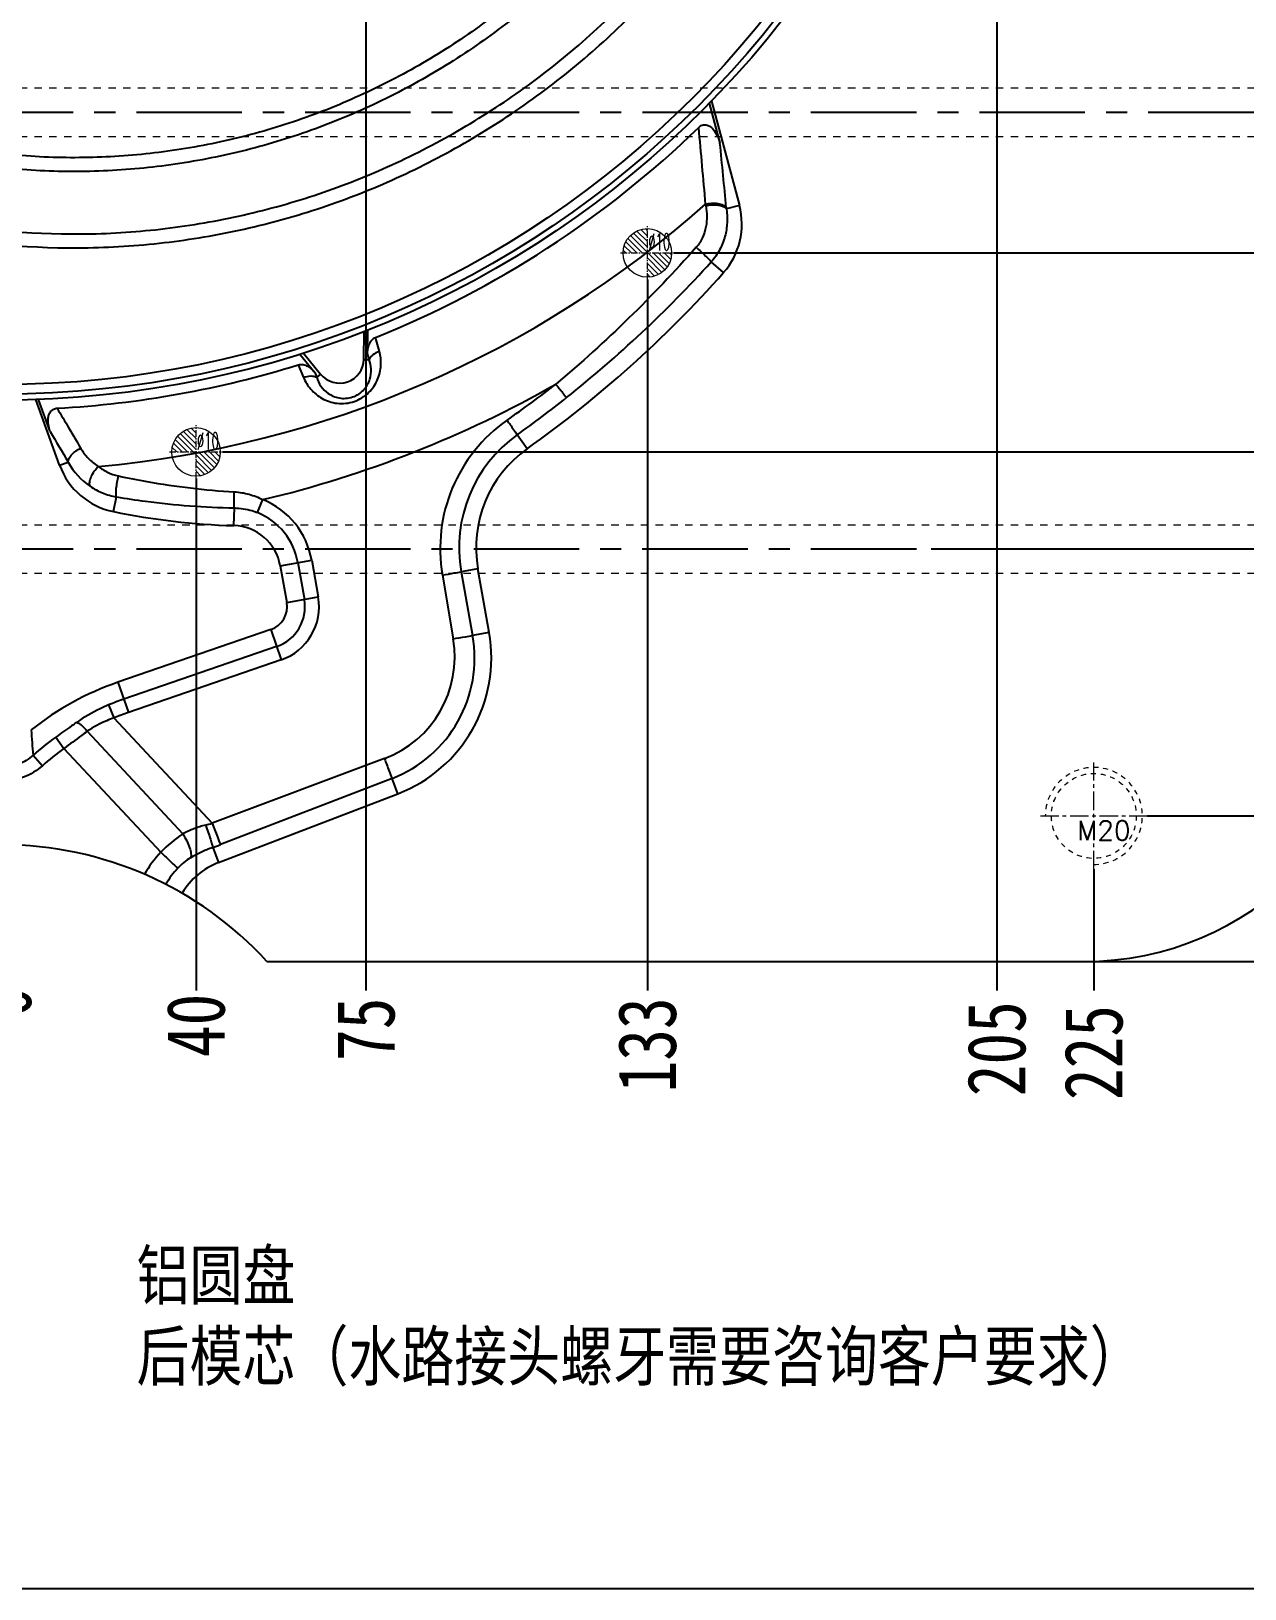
# Model space of a CAD drawing. Header units: millimetres. Extents: x 3400 to 4389, y -3437 to -1630.
# Drawn here: x 3812.2 to 4062.3, y -2475 to -2154.1 of the extents above; entities that cross this region are included whole.
import ezdxf

# ---------------------------------------------------------------- set-up
doc = ezdxf.new("R2010")
doc.units = ezdxf.units.MM
doc.header["$LTSCALE"] = 16.335
doc.header["$PDMODE"] = 3
doc.header["$PDSIZE"] = 0.3125
doc.linetypes.add('CENTER', pattern=[0.6, 0.375, -0.075, 0.075, -0.075])
doc.linetypes.add('HIDDEN', pattern=[0.2, 0.1, -0.1])
doc.layers.get('0').update_dxf_attribs({"linetype": 'CONTINUOUS'})
doc.layers.get('Defpoints').update_dxf_attribs({"linetype": 'CONTINUOUS'})
for name, color, linetype, lineweight in [('cool', 153, 'HIDDEN', 9), ('epin', 13, 'CONTINUOUS', 9), ('screw', 33, 'CONTINUOUS', 13)]:
    doc.layers.add(name, color=color, linetype=linetype, lineweight=lineweight)
doc.styles.get("Standard").update_dxf_attribs({"font": 'txt', "width": 0.8})
doc.styles.add('TXT', font='txt.shx', dxfattribs={"bigfont": 'gbcbig.shx'})
doc.styles.add('TXT05', font='txt.shx', dxfattribs={"width": 0.5, "bigfont": 'gbcbig.shx'})
doc.dimstyles.new('副本 STANDARD', dxfattribs={"dimtxt": 6, "dimasz": 4, "dimexe": 0, "dimexo": 0, "dimgap": 0, "dimtad": 0, "dimdsep": 46, "dimlunit": 6, "dimtxsty": 'Standard', "dimcen": 0, "dimclrd": 4, "dimclre": 4, "dimclrt": 6, "dimazin": 2, "dimtfac": 2, "dimtofl": 0, "dimtmove": 1, "dimatfit": 3, "dimfxl": 0, "dimtolj": 1, "dimtzin": 0, "dimarcsym": 0})

# ---------------------------------------------------------------- blocks, each defined once
blk = doc.blocks.new('screw_m20_g')
at = {"layer": 'screw', "color": 1, "linetype": 'CENTER', "ltscale": 0.621977}
for p, q in [((0, -11), (0, 11)), ((-11, 0), (11, 0))]:
    blk.add_line(p, q, dxfattribs=at)
at = {"layer": 'screw', "color": 33, "linetype": 'HIDDEN', "ltscale": 0.621977}
blk.add_circle((0, 0), 8.75, dxfattribs=at)
at = {"layer": 'screw', "color": 92, "linetype": 'HIDDEN', "ltscale": 0.621977}
blk.add_arc((0, 0), 10, 270, 180, dxfattribs=at)
at = {"layer": 'screw', "color": 6, "style": 'TXT'}
blk.add_text('M20', height=4, dxfattribs=at).set_placement((-3.4, -5))
blk = doc.blocks.new('epin_ejp_10')
at = {"layer": 'epin'}
h = blk.add_hatch(dxfattribs=at)
h.set_pattern_fill('_ANSI31', color=123, scale=0.25, angle=90, style=0)
h.set_pattern_definition([(135, (-1645.23396, 6741.0989), (-0.56126601, -0.56126601), [])])
h.paths.add_polyline_path([(0, 5, 0.414214), (-5, 0), (0, 0)])
h.paths.add_polyline_path([(5, 0), (0, 0), (0, -5, 0.414214)])
at = {"layer": 'epin', "color": 1, "linetype": 'CENTER', "ltscale": 0.219913}
for p, q in [((0, -5.5), (0, 5.5)), ((-5.5, 0), (5.5, 0))]:
    blk.add_line(p, q, dxfattribs=at)
at = {"layer": 'epin'}
blk.add_circle((0, 0), 5, dxfattribs=at)
at = {"layer": 'epin', "color": 6, "style": 'TXT05', "width": 0.5}
blk.add_text('%%c10', height=3.5, dxfattribs=at).set_placement((0.2, 0.5))
blk = doc.blocks.new('1')
at = {"color": 1, "linetype": 'CENTER', "ltscale": 3.545271}
blk.add_line((3521.17, -188.35), (4091.17, -188.35), dxfattribs=at)
at = {"layer": 'cool', "ltscale": 0.932966}
for p, q in [((3535.5, -183.35), (4076.84, -183.35)), ((3535.5, -193.35), (4076.84, -193.35))]:
    blk.add_line(p, q, dxfattribs=at)
blk = doc.blocks.new('*D398')
at = {"color": 4, "lineweight": -2}
blk.add_line((4051.66, -2170.76), (4095.76, -2170.76), dxfattribs=at)
at = {"layer": 'Defpoints', "color": 0}
for p in [(3806.17, -2045.76), (4051.66, -2170.76), (4095.76, -2170.76)]:
    blk.add_point(p, dxfattribs=at)
at = {"color": 6, "insert": (4106.96, -2170.76), "char_height": 12, "attachment_point": 5}
blk.add_mtext('\\A1;125', dxfattribs=at)
blk = doc.blocks.new('*D399')
at = {"color": 4, "lineweight": -2}
blk.add_line((3944.67, -2199.76), (4095.76, -2199.76), dxfattribs=at)
at = {"layer": 'Defpoints', "color": 0}
for p in [(3806.17, -2045.76), (3944.67, -2199.76), (4095.76, -2199.76)]:
    blk.add_point(p, dxfattribs=at)
at = {"color": 6, "insert": (4106.96, -2199.76), "char_height": 12, "attachment_point": 5}
blk.add_mtext('\\A1;154', dxfattribs=at)
blk = doc.blocks.new('*D400')
at = {"color": 4, "lineweight": -2}
blk.add_line((3851.67, -2240.76), (4095.76, -2240.76), dxfattribs=at)
at = {"layer": 'Defpoints', "color": 0}
for p in [(3806.17, -2045.76), (3851.67, -2240.76), (4095.76, -2240.76)]:
    blk.add_point(p, dxfattribs=at)
at = {"color": 6, "insert": (4106.96, -2240.76), "char_height": 12, "attachment_point": 5}
blk.add_mtext('\\A1;195', dxfattribs=at)
blk = doc.blocks.new('*D401')
at = {"color": 4, "lineweight": -2}
blk.add_line((3997.64, -2260.76), (4095.76, -2260.76), dxfattribs=at)
at = {"layer": 'Defpoints', "color": 0}
for p in [(3806.17, -2045.76), (3997.64, -2260.76), (4095.76, -2260.76)]:
    blk.add_point(p, dxfattribs=at)
at = {"color": 6, "insert": (4106.96, -2260.76), "char_height": 12, "attachment_point": 5}
blk.add_mtext('\\A1;215', dxfattribs=at)
blk = doc.blocks.new('*D402')
at = {"color": 4, "lineweight": -2}
blk.add_line((4042.17, -2315.76), (4095.76, -2315.76), dxfattribs=at)
at = {"layer": 'Defpoints', "color": 0}
for p in [(3806.17, -2045.76), (4042.17, -2315.76), (4095.76, -2315.76)]:
    blk.add_point(p, dxfattribs=at)
at = {"color": 6, "insert": (4107.76, -2315.76), "char_height": 12, "attachment_point": 5}
blk.add_mtext('\\A1;270', dxfattribs=at)
blk = doc.blocks.new('*D403')
at = {"color": 4, "lineweight": -2}
for p, q in [((3806.17, -2327.72), (3806.17, -2347.72)), ((3806.17, -2347.72), (3806.29, -2331.72)), ((3806.29, -2331.72), (3806.29, -2351.72))]:
    blk.add_line(p, q, dxfattribs=at)
at = {"layer": 'Defpoints', "color": 0}
for p in [(3806.17, -2045.76), (3806.17, -2327.72), (3806.29, -2351.72)]:
    blk.add_point(p, dxfattribs=at)
at = {"color": 6, "insert": (3806.29, -2354.12), "char_height": 12, "attachment_point": 5, "rotation": 90}
blk.add_mtext('\\A1;0', dxfattribs=at)
blk = doc.blocks.new('*D404')
at = {"color": 4, "lineweight": -2}
blk.add_line((3846.17, -2246.26), (3846.17, -2351.72), dxfattribs=at)
at = {"layer": 'Defpoints', "color": 0}
for p in [(3806.17, -2045.76), (3846.17, -2246.26), (3846.17, -2351.72)]:
    blk.add_point(p, dxfattribs=at)
at = {"color": 6, "insert": (3846.17, -2358.92), "char_height": 12, "attachment_point": 5, "rotation": 90}
blk.add_mtext('\\A1;40', dxfattribs=at)
blk = doc.blocks.new('*D405')
at = {"color": 4, "lineweight": -2}
blk.add_line((3939.17, -2205.26), (3939.17, -2351.72), dxfattribs=at)
at = {"layer": 'Defpoints', "color": 0}
for p in [(3806.17, -2045.76), (3939.17, -2205.26), (3939.17, -2351.72)]:
    blk.add_point(p, dxfattribs=at)
at = {"color": 6, "insert": (3939.17, -2362.92), "char_height": 12, "attachment_point": 5, "rotation": 90}
blk.add_mtext('\\A1;133', dxfattribs=at)
blk = doc.blocks.new('*D406')
at = {"color": 4, "lineweight": -2}
blk.add_line((4031.17, -2326.76), (4031.17, -2351.72), dxfattribs=at)
at = {"layer": 'Defpoints', "color": 0}
for p in [(3806.17, -2045.76), (4031.17, -2326.76), (4031.17, -2351.72)]:
    blk.add_point(p, dxfattribs=at)
at = {"color": 6, "insert": (4031.17, -2364.52), "char_height": 12, "attachment_point": 5, "rotation": 90}
blk.add_mtext('\\A1;225', dxfattribs=at)
blk = doc.blocks.new('*D407')
at = {"color": 4, "lineweight": -2}
blk.add_line((4011.17, -2107.76), (4011.17, -2351.72), dxfattribs=at)
at = {"layer": 'Defpoints', "color": 0}
for p in [(3806.17, -2045.76), (4011.17, -2107.76), (4011.17, -2351.72)]:
    blk.add_point(p, dxfattribs=at)
at = {"color": 6, "insert": (4011.17, -2363.72), "char_height": 12, "attachment_point": 5, "rotation": 90}
blk.add_mtext('\\A1;205', dxfattribs=at)
blk = doc.blocks.new('*D408')
at = {"color": 4, "lineweight": -2}
blk.add_line((3881.17, -2056.76), (3881.17, -2351.72), dxfattribs=at)
at = {"layer": 'Defpoints', "color": 0}
for p in [(3806.17, -2045.76), (3881.17, -2056.76), (3881.17, -2351.72)]:
    blk.add_point(p, dxfattribs=at)
at = {"color": 6, "insert": (3881.17, -2359.72), "char_height": 12, "attachment_point": 5, "rotation": 90}
blk.add_mtext('\\A1;75', dxfattribs=at)
blk = doc.blocks.new('*D449')
at = {"color": 4, "lineweight": -2}
for p, q in [((4020.79, -1745.76), (4148.88, -1745.76)), ((4148.88, -1755.76), (4148.88, -1961.61)), ((4148.88, -2335.76), (4148.88, -1984.01)), ((4020.79, -2345.76), (4148.88, -2345.76))]:
    blk.add_line(p, q, dxfattribs=at)
at = {"color": 4}
for points in [[(4147.22, -1755.76), (4150.55, -1755.76), (4148.88, -1745.76)], [(4147.22, -2335.76), (4150.55, -2335.76), (4148.88, -2345.76)]]:
    blk.add_solid(points, dxfattribs=at)
at = {"layer": 'Defpoints', "color": 0}
for p in [(4020.79, -1745.76), (4020.79, -2345.76), (4148.88, -2345.76)]:
    blk.add_point(p, dxfattribs=at)
at = {"color": 6, "insert": (4148.88, -1972.81), "char_height": 12, "attachment_point": 5, "rotation": 90}
blk.add_mtext('\\A1;600', dxfattribs=at)

msp = doc.modelspace()

# ---------------------------------------------------------------- linework, layer by layer
at = {"color": 7, "linetype": 'Continuous'}
for p, q in [((3951.932, -2168.938), (3954.133, -2177.155)), ((3952.367, -2168.494), (3958.128, -2189.993)), ((3958.128, -2189.993), (3955.47, -2190.705)), ((3954.865, -2203.823), (3952.348, -2201.592)), ((3880.738, -2221.692), (3880.839, -2215.946)), ((3881.487, -2220.51), (3881.573, -2215.657)), ((3883.95, -2220.051), (3883.159, -2217.176)), ((3867.583, -2220.631), (3870.647, -2224.418)), ((3868.328, -2220.395), (3871.852, -2224.749)), ((3881.816, -2221.711), (3881.487, -2220.51)), ((3867.245, -2222.832), (3868.316, -2225.41)), ((3880.738, -2221.692), (3881.816, -2221.711)), ((3870.647, -2224.418), (3871.055, -2225.395)), ((3871.852, -2224.749), (3871.055, -2225.395)), ((3818.062, -2243.504), (3813.132, -2229.96)), ((3816.111, -2236.576), (3813.695, -2229.94)), ((3914.415, -2240.105), (3912.372, -2237.222)), ((3818.062, -2243.504), (3819.842, -2242.856)), ((3829.142, -2253.067), (3829.764, -2250.038)), ((3853.961, -2255.949), (3854.066, -2252.306)), ((3858.867, -2253.276), (3859.966, -2250.595)), ((3863.522, -2264.208), (3870.011, -2263.064)), ((3863.522, -2264.208), (3864.858, -2271.786)), ((3867.157, -2263.567), (3868.494, -2271.145)), ((3870.011, -2263.064), (3871.347, -2270.642)), ((3904.251, -2264.843), (3900.828, -2265.447)), ((3900.828, -2265.447), (3903.166, -2278.57)), ((3906.566, -2277.971), (3904.251, -2264.843)), ((3896.942, -2266.132), (3899.166, -2279.275)), ((3864.858, -2271.786), (3871.347, -2270.642)), ((3861.562, -2277.382), (3830.087, -2288.22)), ((3861.562, -2277.382), (3863.707, -2283.612)), ((3906.566, -2277.971), (3903.166, -2278.57)), ((3862.764, -2280.872), (3831.288, -2291.71)), ((3863.707, -2283.612), (3832.232, -2294.45)), ((3830.087, -2288.22), (3832.232, -2294.45)), ((3828.148, -2292.897), (3829.253, -2295.576)), ((3829.253, -2295.576), (3849.518, -2317.283)), ((3817.27, -2299.519), (3818.951, -2301.88)), ((3823.73, -2298.33), (3843.454, -2319.458)), ((3812.586, -2303.249), (3814.51, -2305.416)), ((3818.951, -2301.88), (3838.905, -2323.254)), ((3884.993, -2303.947), (3849.518, -2317.283)), ((3886.558, -2308.023), (3851.201, -2321.668)), ((3887.773, -2311.187), (3886.558, -2308.023)), ((3850.796, -2325.381), (3887.773, -2311.187)), ((3849.602, -2322.269), (3850.796, -2325.381)), ((3860.792, -2345.761), (4029.172, -2345.761))]:
    msp.add_line(p, q, dxfattribs=at)
at = {"color": 1, "linetype": 'CENTER', "ltscale": 3.545271}
msp.add_line((3521.172, -2170.761), (4091.172, -2170.761), dxfattribs=at)
msp.add_lwpolyline([(3442.701, -1630.016), (4379.962, -1630.016), (4379.962, -2475.003), (3442.701, -2475.003)], close=True)
at = {"color": 7, "linetype": 'Continuous'}
for radius in [204.318, 203.079, 201.12]:
    msp.add_circle((3806.172, -2025.761), radius, dxfattribs=at)
for centre, radius, start, end in [((3806.172, -2025.765), 206.314, 291.91039, 314.10336), ((1548.61, -2396.354), 2411.428, 4.914965, 5.292692), ((509.582, -2523.608), 3461.93, 5.522899, 5.743498), ((3806.172, -2025.765), 218.898, 275.20204, 311.48383), ((4023.462, -2177.64), 73.298, 189.50987, 189.76092), ((3943.639, -2193.875), 15, 318.45467, 15), ((4008.795, -2185.249), 53.604, 185.53487, 185.84179), ((3776.979, -2046.192), 237.679, 305.32705, 318.45467), ((3765.493, -2032.332), 252.118, 308.52265, 317.82848), ((3806.172, -2025.765), 206.314, 273.16338, 287.21857), ((3875.739, -2221.603), 5, 218.98692, 358.98692), ((3806.172, -2025.765), 231.176, 283.45588, 299.58626), ((3777.36, -2043.991), 232.064, 304.9362, 308.02463), ((3776.851, -2046.716), 233.79, 305.42699, 308.5405), ((7584.321, -18.211), 4369.019, 210.440783, 210.566568), ((3928.793, -2260.696), 32.31, 125.01563, 189.68573), ((3928.891, -2260.452), 28.505, 125.41799, 190.09261), ((3832.223, -2236.178), 14.067, 208.34305, 235.91442), ((3928.871, -2260.502), 25, 125.32705, 190), ((3832.157, -2238.374), 15, 200, 258.40224), ((3853.674, -2265.945), 16.589, 10, 67.71144), ((3858.1, -2111.965), 144.043, 258.40224, 268.35349), ((3853.674, -2265.945), 10, 10, 88.35349), ((3853.674, -2265.945), 13.691, 10, 67.71144), ((3859.934, -2272.654), 5, 289, 10), ((3859.934, -2272.654), 8.691, 289, 10), ((3859.934, -2272.654), 11.589, 289, 10), ((3876.997, -2283.222), 26.58, 291.08201, 10.08035), ((3877.022, -2283.18), 30, 291, 10), ((3877.118, -2283.018), 22.362, 290.62082, 9.63368), ((4029.172, -2283.761), 62, 270, 0), ((3849.621, -2344.951), 60, 109, 128.5893), ((3849.621, -2344.951), 56.309, 109, 112.41656), ((3849.621, -2344.951), 53.411, 109, 112.41656), ((4562.29, -2244.482), 752.004, 184.085039, 184.482086), ((3849.621, -2344.951), 55.773, 125.45338, 131.60798), ((3849.621, -2344.951), 52.875, 125.45338, 131.60798), ((3859.995, -2343.901), 29.513, 124.08595, 135.60839), ((3830.486, -2248.258), 71.601, 284.28999, 285.41468), ((3806.172, -2395.761), 74.05, 42.47119, 137.52881), ((3855.891, -2339.344), 23.396, 136.55193, 150.39881), ((3815.251, -2228.454), 99.906, 290.11028, 291.09012), ((3856.31, -2339.443), 18.979, 137.10387, 149.65202), ((3850.883, -2334.386), 11.561, 120.05593, 137.1617), ((3856.172, -2339.385), 15, 111, 149.13295)]:
    msp.add_arc(centre, radius, start, end, dxfattribs=at)
for points, knots in [([(3964.713, -2053.665), (3963.28, -2063.336), (3959.723, -2077.658), (3952.321, -2095.741), (3943.165, -2113.039), (3928.547, -2132.926), (3910.225, -2149.542), (3893.809, -2160.394), (3880.781, -2167.233), (3867.172, -2172.702), (3853.059, -2176.733), (3838.61, -2179.308), (3823.98, -2180.366), (3809.319, -2179.906), (3799.613, -2178.57), (3794.791, -2177.645)], [0, 0, 0, 0, 0.1249239, 0.1870202, 0.2493732, 0.3746233, 0.5002238, 0.5631122, 0.6257064, 0.6878964, 0.7501881, 0.8129012, 0.8750948, 0.9372664, 1, 1, 1, 1]), ([(3790.639, -2195.766), (3801.577, -2197.912), (3818.4, -2199.387), (3840.671, -2197.813), (3857.125, -2194.898), (3873.139, -2190.34), (3888.586, -2184.135), (3903.371, -2176.356), (3917.345, -2167.109), (3930.294, -2156.478), (3942.089, -2144.594), (3952.644, -2131.583), (3961.82, -2117.605), (3969.551, -2102.847), (3975.76, -2087.42), (3980.445, -2071.425), (3982.528, -2060.477), (3983.298, -2054.957)], [0, 0, 0, 0, 0.1252708, 0.1879603, 0.2506172, 0.3127128, 0.3747752, 0.4373683, 0.5001665, 0.5627799, 0.6253378, 0.6880356, 0.750765, 0.8129624, 0.8749813, 0.9373591, 1, 1, 1, 1]), ([(3792.071, -2193.135), (3802.75, -2195.166), (3819.162, -2196.522), (3840.876, -2194.9), (3856.915, -2192.007), (3872.526, -2187.522), (3887.585, -2181.442), (3902.005, -2173.837), (3915.639, -2164.809), (3928.28, -2154.439), (3939.804, -2142.853), (3950.129, -2130.17), (3959.121, -2116.545), (3966.714, -2102.16), (3972.833, -2087.121), (3977.474, -2071.526), (3979.561, -2060.848), (3980.343, -2055.462)], [0, 0, 0, 0, 0.1251881, 0.1878507, 0.2504703, 0.3125369, 0.3745934, 0.4371851, 0.4999823, 0.5626007, 0.6251689, 0.6878818, 0.7506393, 0.8128777, 0.8749229, 0.9373231, 1, 1, 1, 1]), ([(3967.498, -2054.348), (3966.024, -2064.173), (3962.388, -2078.721), (3954.845, -2097.092), (3945.524, -2114.665), (3933.623, -2130.838), (3919.492, -2144.99), (3907.86, -2154.527), (3895.328, -2162.816), (3882.082, -2169.78), (3868.243, -2175.356), (3853.891, -2179.474), (3839.192, -2182.115), (3824.306, -2183.219), (3809.384, -2182.78), (3799.504, -2181.443), (3794.594, -2180.513)], [0, 0, 0, 0, 0.1248051, 0.1868537, 0.2491722, 0.3743581, 0.4371407, 0.5000815, 0.5629634, 0.6255596, 0.6877575, 0.7500585, 0.8127958, 0.8750263, 0.9372274, 1, 1, 1, 1]), ([(3949.757, -2173.916), (3949.955, -2173.724), (3950.42, -2173.393), (3951.284, -2173.302), (3952.065, -2173.644), (3952.892, -2174.386), (3953.622, -2175.58), (3953.99, -2176.622), (3954.133, -2177.155)], [0, 0, 0, 0, 0.125107, 0.250069, 0.3751966, 0.5003272, 0.7499634, 1, 1, 1, 1]), ([(3951.225, -2190.067), (3951.47, -2191.489), (3951.527, -2193.77), (3950.63, -2196.673), (3949.766, -2198.015), (3949.24, -2198.608)], [0, 0, 0, 0, 0.4790129, 0.7369263, 1, 1, 1, 1]), ([(3951.172, -2189.75), (3951.58, -2189.63), (3952.422, -2189.485), (3953.647, -2189.526), (3954.698, -2189.804), (3955.268, -2190.189), (3955.441, -2190.419)], [0, 0, 0, 0, 0.2828494, 0.5629318, 0.8082952, 1, 1, 1, 1]), ([(3951.225, -2190.067), (3951.633, -2189.949), (3952.471, -2189.807), (3953.688, -2189.844), (3954.73, -2190.109), (3955.297, -2190.48), (3955.47, -2190.705)], [0, 0, 0, 0, 0.2843836, 0.5651553, 0.8100787, 1, 1, 1, 1]), ([(3955.47, -2190.705), (3955.602, -2191.632), (3955.702, -2193.551), (3955.259, -2196.436), (3954.166, -2199.209), (3953.014, -2200.852), (3952.348, -2201.592)], [0, 0, 0, 0, 0.2406917, 0.4902647, 0.7442349, 1, 1, 1, 1]), ([(3949.24, -2198.608), (3944.773, -2203.647), (3935.483, -2213.424), (3925.482, -2222.476), (3920.311, -2226.799)], [0, 0, 0, 0, 0.4998017, 1, 1, 1, 1]), ([(3949.24, -2198.608), (3949.573, -2198.908), (3950.223, -2199.505), (3951.12, -2200.349), (3951.825, -2201.042), (3952.217, -2201.435), (3952.348, -2201.592)], [0, 0, 0, 0, 0.3116767, 0.6144494, 0.8574614, 1, 1, 1, 1]), ([(3881.487, -2220.51), (3881.493, -2220.183), (3881.552, -2219.528), (3881.819, -2218.576), (3882.314, -2217.713), (3882.856, -2217.298), (3883.159, -2217.176)], [0, 0, 0, 0, 0.2501978, 0.5004059, 0.7504297, 1, 1, 1, 1]), ([(3868.316, -2225.41), (3868.683, -2226.292), (3869.73, -2227.992), (3872.129, -2229.954), (3875.303, -2230.994), (3878.826, -2230.628), (3881.849, -2228.768), (3883.732, -2225.991), (3884.423, -2222.959), (3884.203, -2220.972), (3883.95, -2220.051)], [0, 0, 0, 0, 0.1133006, 0.2320545, 0.3605263, 0.4992287, 0.6384053, 0.7675881, 0.8866858, 1, 1, 1, 1]), ([(3883.95, -2220.051), (3883.47, -2220.204), (3882.631, -2220.613), (3881.977, -2221.326), (3881.816, -2221.711)], [0, 0, 0, 0, 0.5469462, 1, 1, 1, 1]), ([(3867.245, -2222.832), (3867.559, -2222.735), (3868.249, -2222.717), (3869.181, -2223.089), (3869.986, -2223.677), (3870.44, -2224.161), (3870.647, -2224.418)], [0, 0, 0, 0, 0.2495925, 0.499583, 0.7497946, 1, 1, 1, 1]), ([(3871.055, -2225.395), (3871.234, -2226.035), (3871.832, -2227.312), (3873.114, -2228.596), (3874.464, -2229.336), (3876.137, -2229.84), (3878.509, -2229.679), (3880.5, -2228.368), (3881.53, -2226.938), (3882.152, -2225.517), (3882.38, -2223.708), (3882.067, -2222.327), (3881.816, -2221.711)], [0, 0, 0, 0, 0.1062846, 0.2208842, 0.283581, 0.3509612, 0.4985231, 0.6470107, 0.7150886, 0.7783039, 0.8934971, 1, 1, 1, 1]), ([(3868.316, -2225.41), (3868.793, -2225.23), (3869.718, -2225.028), (3870.686, -2225.188), (3871.055, -2225.395)], [0, 0, 0, 0, 0.5469235, 1, 1, 1, 1]), ([(3920.311, -2226.799), (3920.771, -2227.386), (3921.505, -2228.314), (3922.237, -2229.245), (3922.519, -2229.58)], [0, 0, 0, 0, 0.630231, 1, 1, 1, 1]), ([(3816.111, -2236.576), (3815.945, -2236.121), (3815.691, -2235.181), (3815.641, -2233.951), (3815.871, -2233.002), (3816.237, -2232.356), (3816.826, -2231.89), (3817.314, -2231.778), (3817.557, -2231.764)], [0, 0, 0, 0, 0.2497895, 0.4992354, 0.6244536, 0.7495845, 0.8746906, 1, 1, 1, 1]), ([(3910.255, -2234.235), (3910.695, -2234.865), (3911.399, -2235.862), (3912.101, -2236.86), (3912.372, -2237.222)], [0, 0, 0, 0, 0.6302315, 1, 1, 1, 1]), ([(3819.842, -2242.856), (3819.84, -2242.591), (3820.013, -2242.002), (3820.584, -2241.22), (3821.409, -2240.522), (3822.074, -2240.167), (3822.426, -2240.028)], [0, 0, 0, 0, 0.1982163, 0.4415228, 0.7169953, 1, 1, 1, 1]), ([(3822.426, -2240.028), (3822.857, -2240.759), (3823.912, -2242.161), (3825.268, -2243.282), (3826.019, -2243.761)], [0, 0, 0, 0, 0.4878028, 1, 1, 1, 1]), ([(3824.339, -2247.828), (3824.233, -2247.576), (3824.237, -2246.887), (3824.563, -2245.845), (3825.163, -2244.741), (3825.712, -2244.06), (3826.019, -2243.761)], [0, 0, 0, 0, 0.1799127, 0.4294683, 0.7179625, 1, 1, 1, 1]), ([(3826.019, -2243.761), (3826.618, -2244.214), (3827.936, -2245.039), (3829.41, -2245.557), (3830.185, -2245.721)], [0, 0, 0, 0, 0.486922, 1, 1, 1, 1]), ([(3829.764, -2250.038), (3829.734, -2249.955), (3829.7, -2249.735), (3829.683, -2249.349), (3829.699, -2248.854), (3829.762, -2248.053), (3829.909, -2246.994), (3830.081, -2246.14), (3830.185, -2245.721)], [0, 0, 0, 0, 0.0609584, 0.150841, 0.2660417, 0.4009462, 0.7036274, 1, 1, 1, 1]), ([(3830.185, -2245.721), (3832.139, -2246.134), (3840.028, -2247.666), (3848.031, -2248.63), (3854.059, -2248.988)], [0, 0, 0, 0, 0.2485558, 1, 1, 1, 1]), ([(3824.339, -2247.828), (3825.142, -2248.37), (3826.881, -2249.313), (3828.783, -2249.868), (3829.764, -2250.038)], [0, 0, 0, 0, 0.4932796, 1, 1, 1, 1]), ([(3854.066, -2252.306), (3854.05, -2252.152), (3854.039, -2251.737), (3854.03, -2250.991), (3854.038, -2250.039), (3854.05, -2249.348), (3854.059, -2248.988)], [0, 0, 0, 0, 0.1400007, 0.3749083, 0.6749066, 1, 1, 1, 1]), ([(3854.059, -2248.988), (3855.082, -2249.049), (3857.123, -2249.387), (3859.05, -2250.132), (3859.966, -2250.595)], [0, 0, 0, 0, 0.4997804, 1, 1, 1, 1]), ([(3829.764, -2250.038), (3831.764, -2250.366), (3839.817, -2251.553), (3847.954, -2252.184), (3854.066, -2252.306)], [0, 0, 0, 0, 0.248997, 1, 1, 1, 1]), ([(3854.066, -2252.306), (3855.293, -2252.328), (3856.941, -2252.575), (3858.487, -2253.121), (3858.867, -2253.276)], [0, 0, 0, 0, 0.7493302, 1, 1, 1, 1]), ([(3896.942, -2266.132), (3897.759, -2265.994), (3899.055, -2265.767), (3900.351, -2265.544), (3900.828, -2265.447)], [0, 0, 0, 0, 0.6302311, 1, 1, 1, 1]), ([(3899.166, -2279.275), (3900.007, -2279.133), (3901.341, -2278.9), (3902.676, -2278.671), (3903.166, -2278.57)], [0, 0, 0, 0, 0.6302313, 1, 1, 1, 1]), ([(3828.148, -2292.897), (3827.56, -2293.14), (3825.269, -2294.157), (3823.086, -2295.42), (3821.557, -2296.495)], [0, 0, 0, 0, 0.2539796, 1, 1, 1, 1]), ([(3821.557, -2296.495), (3821.207, -2296.741), (3819.776, -2297.745), (3818.346, -2298.753), (3817.27, -2299.519)], [0, 0, 0, 0, 0.2444697, 1, 1, 1, 1]), ([(3821.557, -2296.495), (3821.716, -2296.511), (3822.08, -2296.669), (3822.853, -2297.243), (3823.387, -2297.861), (3823.73, -2298.33)], [0, 0, 0, 0, 0.1657759, 0.3980252, 1, 1, 1, 1]), ([(3829.253, -2295.576), (3828.759, -2295.75), (3826.836, -2296.49), (3825.002, -2297.468), (3823.73, -2298.33)], [0, 0, 0, 0, 0.2543964, 1, 1, 1, 1]), ([(3823.73, -2298.33), (3823.342, -2298.618), (3821.748, -2299.801), (3820.154, -2300.983), (3818.951, -2301.88)], [0, 0, 0, 0, 0.2438553, 1, 1, 1, 1]), ([(3812.586, -2303.249), (3811.723, -2304.042), (3809.703, -2305.343), (3806.17, -2306.041), (3802.638, -2305.342), (3800.62, -2304.041), (3799.758, -2303.249)], [0, 0, 0, 0, 0.250087, 0.500183, 0.7501084, 1, 1, 1, 1]), ([(3884.993, -2303.947), (3885.316, -2304.805), (3885.835, -2306.165), (3886.351, -2307.527), (3886.558, -2308.023)], [0, 0, 0, 0, 0.6302315, 1, 1, 1, 1]), ([(3814.51, -2305.416), (3813.377, -2306.422), (3810.736, -2308.057), (3806.169, -2308.919), (3801.605, -2308.055), (3798.966, -2306.422), (3797.834, -2305.416)], [0, 0, 0, 0, 0.2501853, 0.5001736, 0.7500036, 1, 1, 1, 1]), ([(3848.159, -2317.644), (3847.744, -2317.749), (3846.127, -2318.215), (3844.567, -2318.877), (3843.454, -2319.458)], [0, 0, 0, 0, 0.2543205, 1, 1, 1, 1]), ([(3843.454, -2319.458), (3843.748, -2319.926), (3844.264, -2320.854), (3844.836, -2322.213), (3845.119, -2323.264), (3845.166, -2323.966), (3845.13, -2324.257), (3845.093, -2324.379)], [0, 0, 0, 0, 0.3136222, 0.6016566, 0.8359424, 0.9271445, 1, 1, 1, 1]), ([(3848.159, -2317.644), (3848.34, -2318.147), (3848.675, -2319.106), (3849.111, -2320.426), (3849.416, -2321.462), (3849.57, -2322.045), (3849.602, -2322.269)], [0, 0, 0, 0, 0.330892, 0.6283842, 0.8598007, 1, 1, 1, 1]), ([(3849.518, -2317.283), (3849.866, -2318.207), (3850.425, -2319.669), (3850.981, -2321.132), (3851.201, -2321.668)], [0, 0, 0, 0, 0.6302309, 1, 1, 1, 1]), ([(3838.905, -2323.254), (3839.636, -2323.947), (3840.801, -2325.039), (3841.963, -2326.134), (3842.406, -2326.525)], [0, 0, 0, 0, 0.6302305, 1, 1, 1, 1]), ([(3849.602, -2322.269), (3849.201, -2322.414), (3847.653, -2323.017), (3846.162, -2323.762), (3845.093, -2324.379)], [0, 0, 0, 0, 0.2565625, 1, 1, 1, 1])]:
    msp.add_open_spline(points, degree=3, knots=knots, dxfattribs=at)
msp.add_open_spline([(3816.111, -2236.576), (3817.353, -2238.67), (3818.597, -2240.764), (3819.842, -2242.856)], degree=3, dxfattribs=at)
at = {"layer": 'cool', "ltscale": 0.932966}
for p, q in [((3535.502, -2165.761), (4076.842, -2165.761)), ((3535.502, -2175.761), (4076.842, -2175.761))]:
    msp.add_line(p, q, dxfattribs=at)

# ---------------------------------------------------------------- block references
msp.add_blockref('1', (0, -2072.411))
at = {"layer": 'epin'}
for p in [(3939.172, -2199.761), (3846.172, -2240.761)]:
    msp.add_blockref('epin_ejp_10', p, dxfattribs=at)
at = {"layer": 'screw'}
msp.add_blockref('screw_m20_g', (4031.172, -2315.761), dxfattribs=at)

# ---------------------------------------------------------------- texts
at = {"insert": (3833.919, -2405.375), "char_height": 10, "width": 231.00041, "attachment_point": 1}
msp.add_mtext('{\\fSimSun|b0|i0|c134|p2;铝圆盘\\P后模芯（水路接头螺牙需要咨询客户要求）}', dxfattribs=at)

# ---------------------------------------------------------------- dimensions: what is measured, and where the dimension line sits
dim = msp.add_linear_dim(base=(4148.884, -2345.761), p1=(4020.79, -1745.761), p2=(4020.79, -2345.761), angle=90, dimstyle='副本 STANDARD', override={"dimtxt": 12, "dimasz": 10, "dimfxl": 1.25})
dim.commit()
dim.dimension.update_dxf_attribs({"geometry": '*D449', "text_midpoint": (4148.884, -1972.807), "dimtype": 160})
for feature_location, offset, dtype, origin, picture, middle in [((3806.17179283, -2327.720452827), (0.113392496, -23.996986404), 1, (3806.17179283, -2045.760939806), '*D403', (3806.285185326, -2354.117439231)), ((4051.663, -2170.761), (44.099, 0), 0, (3806.172, -2045.761), '*D398', (4106.962, -2170.761)), ((3944.672, -2199.761), (151.09, 0), 0, (3806.172, -2045.761), '*D399', (4106.962, -2199.761)), ((3851.672, -2240.761), (244.09, 0), 0, (3806.172, -2045.761), '*D400', (4106.962, -2240.761)), ((3997.639, -2260.761), (98.122, 0), 0, (3806.172, -2045.761), '*D401', (4106.962, -2260.761)), ((4042.172, -2315.761), (53.59, 0), 0, (3806.172, -2045.761), '*D402', (4107.762, -2315.761)), ((3846.172, -2246.261), (0, -105.456), 1, (3806.172, -2045.761), '*D404', (3846.172, -2358.917)), ((3939.172, -2205.261), (0, -146.456), 1, (3806.172, -2045.761), '*D405', (3939.172, -2362.917)), ((4031.172, -2326.761), (0, -24.956), 1, (3806.172, -2045.761), '*D406', (4031.172, -2364.517)), ((4011.172, -2107.761), (0, -243.956), 1, (3806.172, -2045.761), '*D407', (4011.172, -2363.717)), ((3881.172, -2056.76), (0, -294.958), 1, (3806.172, -2045.761), '*D408', (3881.172, -2359.717))]:
    dim = msp.add_ordinate_dim(feature_location=feature_location, offset=offset, dtype=dtype, origin=origin, dimstyle='副本 STANDARD', override={"dimtxt": 12, "dimasz": 10, "dimfxl": 1.25})
    dim.commit()
    dim.dimension.update_dxf_attribs({"geometry": picture, "text_midpoint": middle})

doc.saveas('drawing.dxf')
